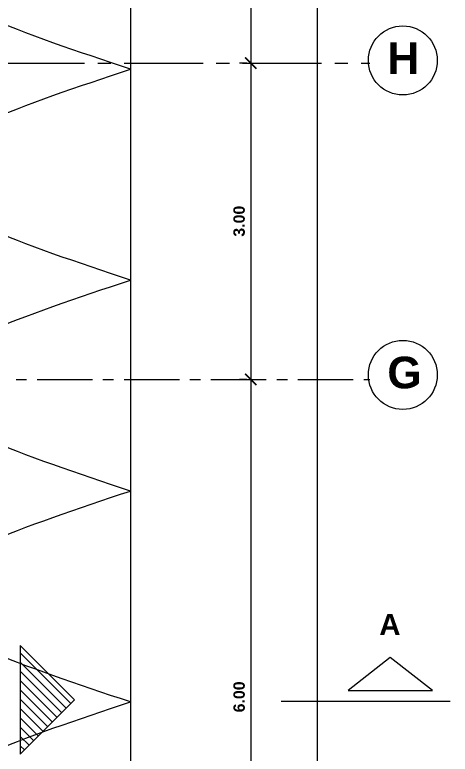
# Model space of a CAD drawing. Extents: x 504.5 to 598.6, y 648.3 to 688.4.
# Drawn here: x 541.52 to 545.65, y 667.53 to 674.54 of the extents above; entities that cross this region are included whole.
import ezdxf

# ---------------------------------------------------------------- set-up
doc = ezdxf.new("R2010")
doc.units = 0
doc.header["$MEASUREMENT"] = 0
doc.linetypes.add('CENTER2', pattern=[1.125, 0.75, -0.125, 0.125, -0.125])
doc.layers.get('0').update_dxf_attribs({"linetype": 'CONTINUOUS'})
doc.layers.get('DEFPOINTS').update_dxf_attribs({"linetype": 'CONTINUOUS'})
for name, color, linetype in [('2', 1, 'CONTINUOUS'), ('4', 3, 'CONTINUOUS'), ('6', 7, 'CONTINUOUS'), ('EJES', 6, 'CENTER2'), ('talud', 5, 'CONTINUOUS'), ('texturas', 6, 'CONTINUOUS')]:
    doc.layers.add(name, color=color, linetype=linetype)
doc.styles.add('ALR4', font='sanssb__.ttf')
doc.dimstyles.new('1-50', dxfattribs={"dimscale": 0.6, "dimtxt": 0.18, "dimasz": 0.18, "dimexe": 0.18, "dimexo": 0.0625, "dimgap": 0.09, "dimtad": 1, "dimzin": 4, "dimdsep": 46, "dimtxsty": 'Standard', "dimblk1": 'ARCHTICK', "dimblk2": 'ARCHTICK', "dimsah": 1, "dimcen": 0.09, "dimdle": 0.18, "dimclrd": 6, "dimclre": 6, "dimclrt": 1, "dimadec": 0, "dimazin": 0, "dimtfac": 1, "dimtofl": 0, "dimtmove": 0, "dimatfit": 3, "dimldrblk": 'ARCHTICK', "dimfxl": 1, "dimtolj": 1, "dimtzin": 4, "dimarcsym": 0})

# ---------------------------------------------------------------- blocks, each defined once
blk = doc.blocks.new('_ARCHTICK')
at = {"color": 0, "linetype": 'ByBlock', "const_width": 0.15}
blk.add_lwpolyline([(-0.5, -0.5), (0.5, 0.5)], dxfattribs=at)
blk = doc.blocks.new('*D20')
at = {"color": 6, "linetype": 'ByBlock', "transparency": 16777216}
for p, q in [((543.7548, 676.6927), (543.7548, 673.9769)), ((543.7173, 674.0849), (543.6468, 674.0849))]:
    blk.add_line(p, q, dxfattribs=at)
at = {"layer": 'DEFPOINTS', "color": 0, "linetype": 'ByBlock', "transparency": 16777216}
for p in [(543.7548, 676.5847), (543.7548, 674.0849), (543.7548, 674.0849)]:
    blk.add_point(p, dxfattribs=at)
at = {"color": 6, "linetype": 'ByBlock', "transparency": 16777216, "xscale": 0.108, "yscale": 0.108, "zscale": 0.108}
for p, rotation in [((543.7548, 676.5847), 90), ((543.7548, 674.0849), 270)]:
    blk.add_blockref('_ARCHTICK', p, dxfattribs=dict(at, rotation=rotation))
at = {"color": 1, "linetype": 'ByBlock', "transparency": 16777216, "insert": (543.6449, 675.3348), "char_height": 0.108, "attachment_point": 5, "rotation": 90, "style": 'ALR4'}
blk.add_mtext('\\A1;2.50', dxfattribs=at)
blk = doc.blocks.new('*D21')
at = {"color": 6, "linetype": 'ByBlock', "transparency": 16777216}
for p, q in [((543.7548, 674.1929), (543.7548, 670.9769)), ((543.7173, 671.0849), (543.6468, 671.0849))]:
    blk.add_line(p, q, dxfattribs=at)
at = {"layer": 'DEFPOINTS', "color": 0, "linetype": 'ByBlock', "transparency": 16777216}
for p in [(543.7548, 674.0849), (543.7548, 671.0849), (543.7548, 671.0849)]:
    blk.add_point(p, dxfattribs=at)
at = {"color": 6, "linetype": 'ByBlock', "transparency": 16777216, "xscale": 0.108, "yscale": 0.108, "zscale": 0.108}
for p, rotation in [((543.7548, 674.0849), 90), ((543.7548, 671.0849), 270)]:
    blk.add_blockref('_ARCHTICK', p, dxfattribs=dict(at, rotation=rotation))
at = {"color": 1, "linetype": 'ByBlock', "transparency": 16777216, "insert": (543.645, 672.5849), "char_height": 0.108, "attachment_point": 5, "rotation": 90, "style": 'ALR4'}
blk.add_mtext('\\A1;3.00', dxfattribs=at)
blk = doc.blocks.new('*D22')
at = {"color": 6, "linetype": 'ByBlock', "transparency": 16777216}
for p, q in [((543.7548, 671.1929), (543.7548, 664.9561)), ((543.7173, 665.0641), (543.6468, 665.0641))]:
    blk.add_line(p, q, dxfattribs=at)
at = {"layer": 'DEFPOINTS', "color": 0, "linetype": 'ByBlock', "transparency": 16777216}
for p in [(543.7548, 671.0849), (543.7548, 665.0641), (543.7548, 665.0641)]:
    blk.add_point(p, dxfattribs=at)
at = {"color": 6, "linetype": 'ByBlock', "transparency": 16777216, "xscale": 0.108, "yscale": 0.108, "zscale": 0.108}
for p, rotation in [((543.7548, 671.0849), 90), ((543.7548, 665.0641), 270)]:
    blk.add_blockref('_ARCHTICK', p, dxfattribs=dict(at, rotation=rotation))
at = {"color": 1, "linetype": 'ByBlock', "transparency": 16777216, "insert": (543.645, 668.0745), "char_height": 0.108, "attachment_point": 5, "rotation": 90, "style": 'ALR4'}
blk.add_mtext('\\A1;6.00', dxfattribs=at)
blk = doc.blocks.new('*D28')
at = {"color": 6, "linetype": 'ByBlock', "transparency": 16777216}
for p, q in [((544.3858, 681.189), (544.3858, 650.1683)), ((544.4233, 681.081), (544.4938, 681.081)), ((544.4233, 650.2763), (544.4938, 650.2763))]:
    blk.add_line(p, q, dxfattribs=at)
at = {"layer": 'DEFPOINTS', "color": 0, "linetype": 'ByBlock', "transparency": 16777216}
for p in [(544.3858, 681.081), (544.3858, 650.2763), (544.3858, 650.2763)]:
    blk.add_point(p, dxfattribs=at)
at = {"color": 6, "linetype": 'ByBlock', "transparency": 16777216, "xscale": 0.108, "yscale": 0.108, "zscale": 0.108}
for p, rotation in [((544.3858, 681.081), 90), ((544.3858, 650.2763), 270)]:
    blk.add_blockref('_ARCHTICK', p, dxfattribs=dict(at, rotation=rotation))
at = {"color": 1, "linetype": 'ByBlock', "transparency": 16777216, "insert": (544.276, 665.6787), "char_height": 0.108, "attachment_point": 5, "rotation": 90, "style": 'ALR4'}
blk.add_mtext('\\A1;30.80', dxfattribs=at)

msp = doc.modelspace()

# ---------------------------------------------------------------- hatches: boundary and pattern name
at = {"layer": '2'}
h = msp.add_hatch(dxfattribs=at)
h.set_pattern_fill('ANSI31', color=256, scale=0.5, angle=90, style=0)
h.set_pattern_definition([(135, (1196.875927, 130.034827), (-0.044194174, -0.044194174), [])])
h.paths.add_polyline_path([(541.5678, 667.5327), (542.0825, 668.0477), (541.5678, 668.5628)])

# ---------------------------------------------------------------- linework, layer by layer
for centre in [(545.198, 674.1093), (545.198, 671.1277)]:
    msp.add_circle(centre, 0.3271, dxfattribs=at)
at = {"layer": '4'}
msp.add_lwpolyline([(541.5678, 667.5327), (542.0825, 668.0477), (541.5678, 668.5628), (541.5678, 667.5327)], dxfattribs=at)
at = {"layer": '6'}
msp.add_line((544.0431, 668.0337), (545.6479, 668.0337), dxfattribs=at)
msp.add_lwpolyline([(545.4812, 668.1343), (545.0792, 668.4476), (544.6798, 668.1343), (545.4812, 668.1343)], dxfattribs=at)
at = {"layer": 'EJES'}
msp.add_line((505.4273, 674.0849), (544.8842, 674.0849), dxfattribs=at)
at = {"layer": 'EJES', "ltscale": 0.7}
msp.add_line((505.4273, 671.0849), (544.8842, 671.0849), dxfattribs=at)
at = {"layer": 'talud'}
msp.add_line((542.6123, 681.1599), (542.6123, 654.0266), dxfattribs=at)
at = {"layer": 'texturas'}
for points in [[(542.6123, 674.0266), (540.6123, 675.0266), (542.6123, 676.0266)], [(542.6123, 672.0266), (540.6123, 673.0266), (542.6123, 674.0266)], [(542.6123, 670.0266), (540.6123, 671.0266), (542.6123, 672.0266)], [(542.6123, 668.0266), (540.6123, 669.0266), (542.6123, 670.0266)], [(542.6123, 666.0266), (540.6123, 667.0266), (542.6123, 668.0266)]]:
    msp.add_spline(points, degree=3, dxfattribs=at)

# ---------------------------------------------------------------- texts
at = {"layer": '2', "style": 'ALR4'}
for s, height, p in [('H', 0.3, (545.0511, 673.9819)), ('G', 0.3, (545.0511, 671.0003)), ('A', 0.2, (544.9745, 668.661))]:
    msp.add_text(s, height=height, dxfattribs=at).set_placement(p)

# ---------------------------------------------------------------- dimensions: what is measured, and where the dimension line sits
at = {"layer": '2'}
for base, p1, p2, text, override, picture, middle in [((544.3858, 650.2763), (544.3858, 681.081), (544.3858, 650.2763), '30.80', {"dimtxsty": 'ALR4'}, '*D28', (544.276, 665.6787)), ((543.7548, 665.0641), (543.7548, 671.0849), (543.7548, 665.0641), '6.00', {"dimtxsty": 'ALR4', "dimse1": 1, "dimtmove": 1}, '*D22', (543.645, 668.0745))]:
    dim = msp.add_linear_dim(base=base, p1=p1, p2=p2, angle=90, text=text, dimstyle='1-50', override=override, dxfattribs=at)
    dim.commit()
    dim.dimension.update_dxf_attribs({"geometry": picture, "text_midpoint": middle})
for base, p1, p2, picture, middle in [((543.7548, 674.0849), (543.7548, 676.5847), (543.7548, 674.0849), '*D20', (543.6449, 675.3348)), ((543.7548, 671.0849), (543.7548, 674.0849), (543.7548, 671.0849), '*D21', (543.645, 672.5849))]:
    dim = msp.add_linear_dim(base=base, p1=p1, p2=p2, angle=90, dimstyle='1-50', override={"dimtxsty": 'ALR4', "dimse1": 1, "dimtmove": 1}, dxfattribs=at)
    dim.commit()
    dim.dimension.update_dxf_attribs({"geometry": picture, "text_midpoint": middle})

doc.saveas('drawing.dxf')
